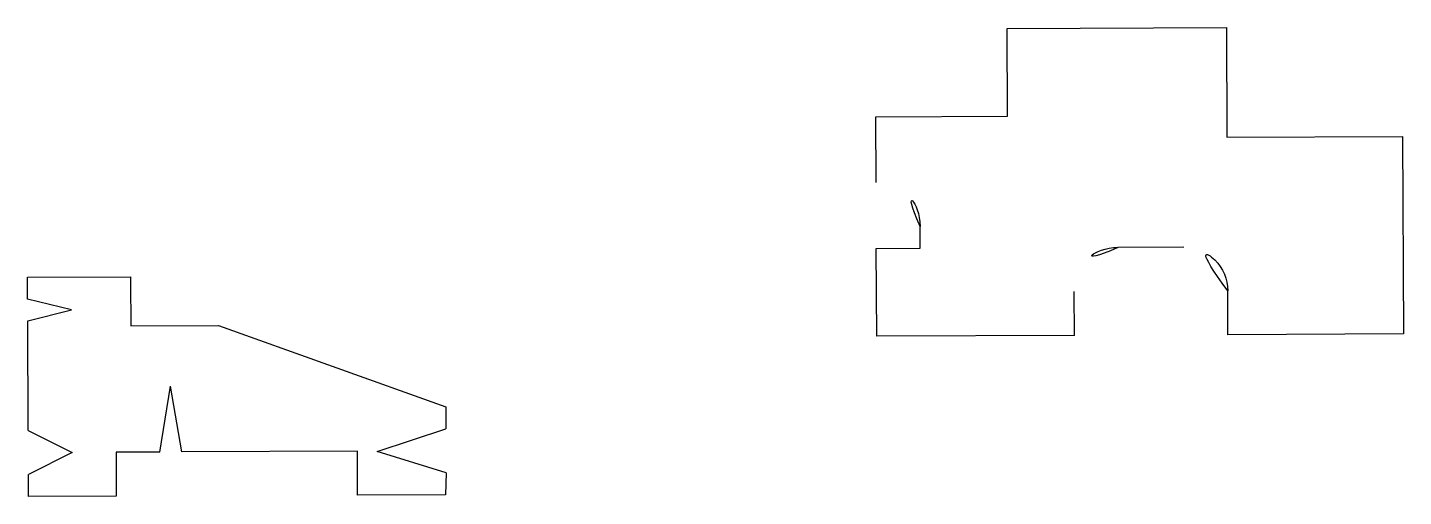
# Model space of a CAD drawing. Header units: millimetres. Extents: x -1 to 12353856023113, y -1 to 7424383721930.
# Drawn here: x 12353856022799.6 to 12353856023113.1, y 7424383721823.4 to 7424383721930.2 of the extents above; entities outside this region: 1.
import ezdxf

# ---------------------------------------------------------------- set-up
doc = ezdxf.new("R2010")
doc.units = ezdxf.units.MM

msp = doc.modelspace()

# ---------------------------------------------------------------- linework, layer by layer
for p, q in [((12353856023022.721, 7424383721930.005), (12353856023072.721, 7424383721930.229)), ((12353856023072.721, 7424383721930.229), (12353856023072.83, 7424383721905.229)), ((12353856023022.811, 7424383721910.003), (12353856023022.721, 7424383721930.004)), ((12353856022992.811, 7424383721909.873), (12353856023022.811, 7424383721910.003)), ((12353856022992.881, 7424383721894.873), (12353856022992.811, 7424383721909.873)), ((12353856023072.83, 7424383721905.229), (12353856023112.83, 7424383721905.402)), ((12353856023112.83, 7424383721905.402), (12353856023113.051, 7424383721860.402)), ((12353856022992.881, 7424383721894.873), (12353856022992.881, 7424383721894.873)), ((12353856023002.939, 7424383721879.917), (12353856023002.92, 7424383721884.916)), ((12353856023062.971, 7424383721880.181), (12353856023047.971, 7424383721880.115)), ((12353856022992.939, 7424383721879.874), (12353856023002.939, 7424383721879.917)), ((12353856022993.029, 7424383721859.875), (12353856022992.939, 7424383721879.874)), ((12353856022799.551, 7424383721873.306), (12353856022823.01, 7424383721873.42)), ((12353856022799.58, 7424383721868.306), (12353856022799.551, 7424383721873.306)), ((12353856022823.01, 7424383721873.42), (12353856022823.02, 7424383721872.254)), ((12353856022823.02, 7424383721872.255), (12353856022823.07, 7424383721862.254)), ((12353856022809.59, 7424383721865.871), (12353856022799.58, 7424383721868.306)), ((12353856023038.061, 7424383721860.07), (12353856023038.01, 7424383721870.072)), ((12353856023073.051, 7424383721860.225), (12353856023073.01, 7424383721870.221)), ((12353856022799.6, 7424383721863.356), (12353856022809.59, 7424383721865.871)), ((12353856022799.711, 7424383721838.357), (12353856022799.6, 7424383721863.356)), ((12353856022823.07, 7424383721862.254), (12353856022843.07, 7424383721862.337)), ((12353856022843.07, 7424383721862.336), (12353856022894.84, 7424383721843.761)), ((12353856023038.061, 7424383721860.071), (12353856022993.029, 7424383721859.874)), ((12353856023113.051, 7424383721860.402), (12353856023073.051, 7424383721860.225)), ((12353856022829.73, 7424383721833.482), (12353856022832.16, 7424383721848.493)), ((12353856022834.73, 7424383721833.503), (12353856022832.16, 7424383721848.493)), ((12353856022894.84, 7424383721843.761), (12353856022894.859, 7424383721838.76)), ((12353856022799.711, 7424383721838.357), (12353856022809.73, 7424383721833.399)), ((12353856022879.25, 7424383721833.593), (12353856022894.869, 7424383721838.759)), ((12353856022809.73, 7424383721833.399), (12353856022799.75, 7424383721828.358)), ((12353856022829.73, 7424383721833.482), (12353856022819.73, 7424383721833.44)), ((12353856022819.73, 7424383721833.44), (12353856022819.77, 7424383721823.441)), ((12353856022874.73, 7424383721833.676), (12353856022834.73, 7424383721833.503)), ((12353856022874.76, 7424383721823.676), (12353856022874.73, 7424383721833.676)), ((12353856022894.91, 7424383721828.759), (12353856022879.25, 7424383721833.593)), ((12353856022799.77, 7424383721823.355), (12353856022799.75, 7424383721828.356)), ((12353856022894.91, 7424383721828.759), (12353856022894.76, 7424383721823.762)), ((12353856022894.76, 7424383721823.762), (12353856022874.76, 7424383721823.676)), ((12353856022819.77, 7424383721823.441), (12353856022799.77, 7424383721823.355))]:
    msp.add_line(p, q)
for centre, start, end in [((12353856022992.92, 7424383721884.873), 0.24621, 90.24619), ((12353856023048.01, 7424383721870.115), 90.24845, 180.2462), ((12353856023063.01, 7424383721870.181), 0.22942, 90.24779)]:
    msp.add_arc(centre, 10, start, end)
msp.add_ellipse((0, 0), major_axis=(1, 0), ratio=1)

doc.saveas('drawing.dxf')
